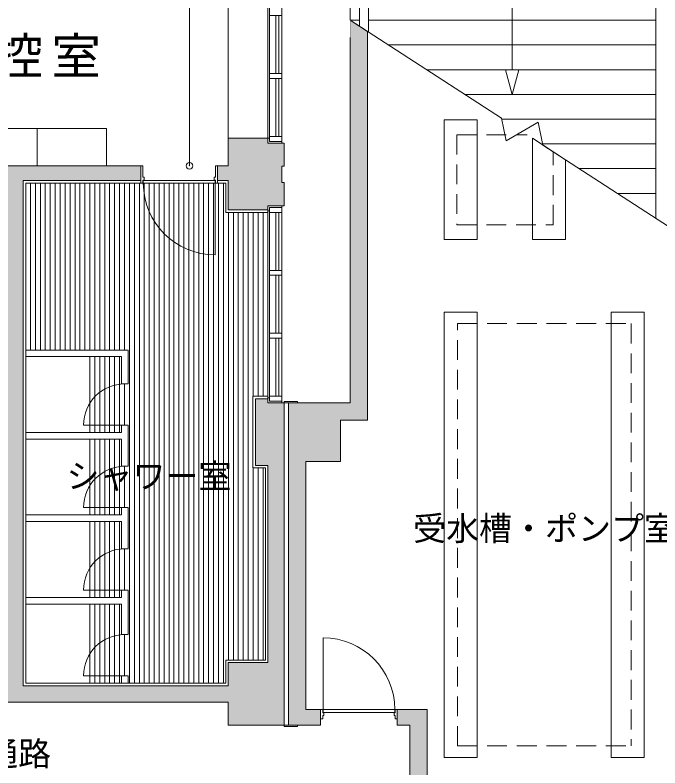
# Model space of a CAD drawing. Units: millimetres, scale not verified. Extents: x -61855 to 52913, y -114842 to -21833.
# Drawn here: x -752 to 7068, y -67238 to -58108 of the extents above; entities that cross this region are included whole.
import ezdxf
from ezdxf.enums import TextEntityAlignment as Align

# ---------------------------------------------------------------- set-up
doc = ezdxf.new("R2010")
doc.units = ezdxf.units.MM
doc.header["$LTSCALE"] = 200
doc.header["$PDMODE"] = 32
doc.header["$PDSIZE"] = 80
doc.linetypes.add('DASHED1', pattern=[1.8, 1.2, -0.6])
for name, color, linetype, lineweight in [('0-1_躯体', 7, 'Continuous', 9), ('0-2_建具', 7, 'Continuous', 9), ('0-3_仕上', 4, 'Continuous', 5), ('0-5_設備機器', 7, 'Continuous', 9), ('0-6_寸法', 4, 'Continuous', 5), ('0-9', 2, 'Continuous', 5)]:
    doc.layers.add(name, color=color, linetype=linetype, lineweight=lineweight)
doc.layers.add('0-4_室名', color=7, linetype='Continuous')
doc.styles.add('・', font='')
doc.styles.get('・').set_extended_font_data('・')

msp = doc.modelspace()

# ---------------------------------------------------------------- linework, layer by layer
at = {"layer": '0-1_躯体'}
for p, q in [((2313.2, -59660), (2313.2, -57270)), ((3523.2, -63020), (3523.2, -58306.1)), ((1833.2, -59600), (2313.2, -59600)), ((1833.2, -59600), (1833.2, -59935)), ((2313.2, -59660), (2513.2, -59660)), ((2513.2, -59940), (2513.2, -59660)), ((773.2, -60145), (773.2, -59935)), ((1703.2, -60145), (1703.2, -59935)), ((1703.2, -59935), (1833.2, -59935)), ((2513.2, -59940), (2483.2, -59940)), ((-651.8, -60115), (-651.8, -66240)), ((-651.8, -60115), (773.2, -60115)), ((773.2, -60145), (-621.8, -60145)), ((-621.8, -60145), (-621.8, -66210)), ((1703.2, -60115), (1833.2, -60115)), ((1803.2, -60145), (1703.2, -60145)), ((1803.2, -60145), (1803.2, -60500)), ((1833.2, -60470), (1833.2, -60115)), ((2313.2, -62810), (2313.2, -60420)), ((2513.2, -60420), (2313.2, -60420)), ((2313.2, -60420), (2513.2, -60420)), ((2313.2, -60500), (1803.2, -60500)), ((2313.2, -60470), (1833.2, -60470)), ((415.9, -62170), (-621.8, -62170)), ((618.2, -62170), (404, -62170)), ((618.2, -62170), (618.2, -62580)), ((415.9, -62250), (-621.8, -62250)), ((538.2, -62250), (404, -62250)), ((538.2, -62250), (538.2, -62580)), ((618.2, -62580), (538.2, -62580)), ((2133.2, -63600), (2133.2, -62730)), ((2313.2, -62730), (2133.2, -62730)), ((2133.2, -62810), (2133.2, -63570)), ((2163.2, -62760), (2163.2, -63570)), ((2163.2, -62760), (2313.2, -62760)), ((2313.2, -62810), (3313.2, -62810)), ((2513.2, -66324.2), (2513.2, -62810)), ((2563.2, -62810), (2563.2, -66720)), ((618.2, -63080), (618.2, -63580)), ((3193.2, -63020), (3193.2, -63520)), ((3193.2, -63020), (3523.2, -63020)), ((-310.9, -63170), (-621.8, -63170)), ((-427.7, -63170), (538.2, -63170)), ((-310.9, -63250), (-621.8, -63250)), ((-427.7, -63250), (538.2, -63250)), ((538.2, -63250), (538.2, -63580)), ((2773.2, -63520), (3193.2, -63520)), ((2773.2, -63520), (2773.2, -66530)), ((618.2, -63580), (538.2, -63580)), ((2133.2, -63600), (2283.2, -63600)), ((2163.2, -63570), (2313.2, -63570)), ((2283.2, -63600), (2283.2, -65930)), ((2313.2, -63570), (2313.2, -65960)), ((538.2, -64080), (538.2, -64170)), ((618.2, -64080), (538.2, -64080)), ((618.2, -64080), (618.2, -64580)), ((-395.8, -64170), (-621.8, -64170)), ((-525.8, -64170), (538.2, -64170)), ((-364, -64170), (-326.9, -64170)), ((-395.8, -64250), (-621.8, -64250)), ((-525.8, -64250), (538.2, -64250)), ((-364, -64250), (-326.9, -64250)), ((538.2, -64250), (538.2, -64580)), ((618.2, -64580), (538.2, -64580)), ((618.2, -65080), (618.2, -65620)), ((538.2, -65170), (-621.8, -65170)), ((-573.6, -65170), (-310.9, -65170)), ((538.2, -65250), (-621.8, -65250)), ((538.2, -65250), (538.2, -65620)), ((618.2, -65620), (538.2, -65620)), ((1803.2, -65930), (1803.2, -66210)), ((1803.2, -65930), (2283.2, -65930)), ((1833.2, -65960), (2313.2, -65960)), ((1833.2, -65960), (1833.2, -66240)), ((618.2, -66120), (618.2, -66210)), ((-651.8, -66240), (1833.2, -66240)), ((-621.8, -66210), (1803.2, -66210)), ((2513.2, -66302.2), (2513.2, -66720)), ((-851.8, -66440), (1833.2, -66440)), ((1833.2, -66720), (1833.2, -66440)), ((2953.2, -66530), (2773.2, -66530)), ((2953.2, -66720), (2953.2, -66530)), ((3883.2, -66530), (3883.2, -66720)), ((1833.2, -66720), (2953.2, -66720))]:
    msp.add_line(p, q, dxfattribs=at)
for points in [[(773.2, -59935), (-3841.8, -59935), (-3841.8, -59740)], [(2513.2, -60420), (2513.2, -60140), (2483.2, -60140), (2483.2, -59940)], [(618.2, -63080), (538.2, -63080), (538.2, -63170)], [(618.2, -65080), (538.2, -65080), (538.2, -65170)], [(618.2, -66120), (538.2, -66120), (538.2, -66210)], [(3883.2, -66530), (4243.2, -66530), (4243.2, -67680)], [(3883.2, -66720), (4033.2, -66720), (4033.2, -67890)]]:
    msp.add_lwpolyline(points, dxfattribs=at)
at = {"layer": '0-1_躯体', "color": 9}
for points in [[(3313.2, -58170), (3239.1, -58284.2), (3522.7, -58305.8), (3448.7, -58420)], [(3523.2, -58306.1), (3313.2, -58306.1), (3523.2, -62810), (3313.2, -62810)], [(1833.2, -59935), (2313.2, -59935), (1833.2, -59600), (2313.2, -59600)], [(2513.2, -59940), (2513.2, -59659.9), (2313.2, -59940), (2313.2, -59659.9)], [(773.2, -60115), (773.2, -59935), (-3841.8, -60115), (-3841.8, -59935)], [(1703.2, -60115), (1833.2, -60115), (1703.2, -59935), (1833.2, -59935)], [(2483.2, -60140), (2483.2, -59935), (1833.2, -60140), (1833.2, -59935)], [(-851.8, -66440), (-651.8, -66440), (-851.8, -60115), (-651.8, -60115)], [(2313.2, -60470), (2313.2, -60115), (1833.2, -60470), (1833.2, -60115)], [(2483.2, -60420), (2483.2, -60115), (2313.2, -60420), (2313.2, -60115)], [(2513.2, -60420), (2513.2, -60140), (2483.2, -60420), (2483.2, -60140)], [(2313.2, -62760), (2163.2, -62760), (2313.2, -63570), (2163.2, -63570)], [(2313.2, -65960), (2513.2, -65960), (2313.2, -62810), (2513.2, -62810)], [(3523.2, -63020), (3523.2, -62810), (2563.2, -63020), (2563.2, -62810)], [(3193.2, -63520), (3193.2, -63020), (2563.2, -63520), (2563.2, -63020)], [(2773.2, -63520), (2563.2, -63520), (2773.2, -66720), (2563.2, -66720)], [(2513.1, -66720), (2513.1, -65960), (1833.2, -66720), (1833.2, -65960)], [(1833.2, -66440), (1833.2, -66240), (-651.8, -66440), (-651.8, -66240)], [(2953.2, -66530), (2773.2, -66530), (2953.2, -66720), (2773.2, -66720)], [(3883.2, -66720), (4243.2, -66720), (3883.2, -66530), (4243.2, -66530)], [(4243.2, -66530), (4033.2, -66530), (4243.2, -67890), (4033.2, -67890)]]:
    msp.add_solid(points, dxfattribs=at)
at = {"layer": '0-2_建具'}
for p, q in [((3423.2, -51065.6), (3423.2, -58241.3)), ((3533.2, -51065), (3533.2, -58312.6)), ((7018.2, -51065), (7018.2, -60571.5)), ((5275.7, -58770), (5275.7, -51270)), ((2313.2, -57270.1), (2313.2, -59640)), ((2333.2, -59640), (2333.2, -57290)), ((2483.2, -57305.3), (2483.2, -59659.9)), ((2483.2, -58113.7), (2333.2, -58113.7)), ((2408.2, -58113.7), (2408.2, -58817)), ((2445.7, -58113.7), (2445.7, -58817)), ((3423.2, -58170), (3313.2, -58170)), ((3313.2, -58170), (5145.7, -59357.8)), ((7018.2, -58170), (3533.2, -58170)), ((7018.2, -58470), (3776, -58470)), ((7018.2, -58770), (4238.8, -58770)), ((5275.7, -59070), (5195.3, -58770)), ((5275.7, -59070), (5356.1, -58770)), ((2483.2, -58817), (2333.2, -58817)), ((2483.2, -58877), (2333.2, -58877)), ((2408.2, -59580), (2408.2, -58877)), ((2445.7, -59580), (2445.7, -58877)), ((7018.2, -59070), (4701.6, -59070)), ((4453.2, -59380), (4853.2, -59380)), ((4453.2, -59380), (4453.2, -60830)), ((4853.2, -60830), (4853.2, -59380)), ((5204.7, -59634.4), (5145.7, -59357.8)), ((7018.2, -59370), (5148.3, -59370)), ((5590.1, -59407.6), (5204.7, -59634.4)), ((5649.2, -59684.2), (5590.1, -59407.6)), ((2313.2, -59659.9), (2313.2, -59599.9)), ((2333.2, -59599.9), (2313.2, -59599.9)), ((2483.2, -59580), (2333.2, -59580)), ((5523.2, -60830), (5523.2, -59602.5)), ((5923.2, -59861.8), (5523.2, -59602.5)), ((2313.2, -59659.9), (2483.2, -59659.9)), ((2483.2, -59640), (2333.2, -59640)), ((7018.2, -59670), (5646.1, -59670)), ((5649.2, -59684.2), (7238.2, -60714.2)), ((5923.2, -60830), (5923.2, -59861.8)), ((773.2, -60145), (773.2, -59935)), ((798.2, -59935), (773.2, -59935)), ((798.2, -60075), (798.2, -59935)), ((1678.2, -60075), (1678.2, -59935)), ((1678.2, -59935), (1703.2, -59935)), ((1703.2, -60145), (1703.2, -59935)), ((7018.2, -59970), (6090.1, -59970)), ((773.2, -60145), (798.2, -60145)), ((813.2, -60075), (798.2, -60075)), ((798.2, -60110), (813.2, -60110)), ((798.2, -60145), (798.2, -60110)), ((1673.2, -60115), (803.2, -60115)), ((803.2, -60145), (803.2, -60115)), ((1673.2, -60145), (803.2, -60145)), ((813.2, -60110), (813.2, -60075)), ((1663.2, -60110), (1663.2, -60075)), ((1663.2, -60075), (1678.2, -60075)), ((1673.2, -60145), (1673.2, -60115)), ((1703.2, -60145), (1678.2, -60145)), ((7018.2, -60270), (6552.9, -60270)), ((2313.2, -60420.1), (2313.2, -62790)), ((2313.2, -60420.1), (2483.2, -60420.1)), ((2483.2, -60455.3), (2483.2, -60420.1)), ((2313.2, -60480), (2333.2, -60480)), ((2483.2, -60440), (2333.2, -60440)), ((2333.2, -62790), (2333.2, -60440)), ((2483.2, -60500), (2333.2, -60500)), ((2408.2, -60500), (2408.2, -61203.7)), ((2445.7, -60500), (2445.7, -61203.7)), ((2483.2, -60455.3), (2483.2, -62809.9)), ((4453.2, -60830), (4853.2, -60830)), ((5923.2, -60830), (5523.2, -60830)), ((2483.2, -61203.7), (2333.2, -61203.7)), ((2483.2, -61263.7), (2333.2, -61263.7)), ((2408.2, -61263.7), (2408.2, -61967)), ((2445.7, -61263.7), (2445.7, -61967)), ((4453.2, -61710), (4853.2, -61710)), ((4453.2, -67110), (4453.2, -61710)), ((4853.2, -67110), (4853.2, -61710)), ((2483.2, -61967), (2333.2, -61967)), ((2483.2, -62027), (2333.2, -62027)), ((2408.2, -62730), (2408.2, -62027)), ((2445.7, -62730), (2445.7, -62027)), ((618.2, -62580), (578.2, -62580)), ((2313.2, -62809.9), (2313.2, -62749.9)), ((2333.2, -62749.9), (2313.2, -62749.9)), ((2313.2, -62809.9), (2483.2, -62809.9)), ((2483.2, -62730), (2333.2, -62730)), ((2483.2, -62790), (2333.2, -62790)), ((2513.2, -62795), (2673.2, -62795)), ((2513.2, -62795), (2513.2, -62810)), ((2671.8, -62810), (2513.2, -62810)), ((2673.2, -62795), (2673.2, -62810)), ((578.2, -63080), (618.2, -63080)), ((618.2, -63580), (578.2, -63580)), ((578.2, -64080), (618.2, -64080)), ((618.2, -64580), (578.2, -64580)), ((578.2, -65080), (618.2, -65080)), ((618.2, -65620), (578.2, -65620)), ((578.2, -66120), (618.2, -66120)), ((2983.2, -66530), (3853.2, -66530)), ((2983.2, -66565), (2983.2, -66530)), ((3853.2, -66565), (3853.2, -66530)), ((2983.2, -66565), (3853.2, -66565)), ((2513.1, -66720), (2673.1, -66720)), ((2513.1, -66720), (2513.1, -66735)), ((2671.7, -66735), (2513.1, -66735)), ((2673.1, -66720), (2673.1, -66735)), ((4453.2, -67110), (4853.2, -67110))]:
    msp.add_line(p, q, dxfattribs=at)
at = {"layer": '0-2_建具', "linetype": 'DASHED1'}
for p, q in [((4603.2, -59560), (4603.2, -60650)), ((4603.2, -59560), (5457.6, -59560)), ((5773.2, -60650), (5773.2, -59764.5)), ((4603.2, -60650), (5773.2, -60650)), ((4613.2, -66970), (4613.2, -61850)), ((4613.2, -66970), (6718.2, -66970))]:
    msp.add_line(p, q, dxfattribs=at)
at = {"layer": '0-2_建具', "color": 4, "lineweight": 5}
for p, q in [((1673.2, -60145), (1673.2, -61015)), ((578.2, -63080), (78.2, -63080)), ((578.2, -64080), (78.2, -64080)), ((578.2, -65080), (78.2, -65080)), ((2983.2, -66530), (2983.2, -65660)), ((578.2, -66120), (78.2, -66120))]:
    msp.add_line(p, q, dxfattribs=at)
at = {"layer": '0-2_建具'}
for points in [[(3423.2, -51270), (3313.2, -51270), (3313.2, -58170)], [(1678.2, -60145), (1678.2, -60110), (1663.2, -60110)], [(6478.2, -61710), (6878.2, -61710), (6878.2, -67110)], [(6478.2, -61710), (6478.2, -67110), (6878.2, -67110)]]:
    msp.add_lwpolyline(points, dxfattribs=at)
at = {"layer": '0-2_建具', "linetype": 'DASHED1'}
msp.add_lwpolyline([(4613.2, -61850), (6718.2, -61850), (6718.2, -66970)], dxfattribs=at)
at = {"layer": '0-2_建具'}
for points in [[(2953.2, -66640), (2978.2, -66640), (2978.2, -66600), (2993.2, -66600), (2993.2, -66570), (2978.2, -66570), (2978.2, -66530), (2953.2, -66530)], [(3883.2, -66640), (3858.2, -66640), (3858.2, -66600), (3843.2, -66600), (3843.2, -66570), (3858.2, -66570), (3858.2, -66530), (3883.2, -66530)]]:
    msp.add_lwpolyline(points, close=True, dxfattribs=at)
at = {"layer": '0-2_建具', "color": 4, "lineweight": 5}
for centre, radius, start, end in [((1673.2, -60145), 870, 180, 270), ((578.2, -63080), 500, 90, 180), ((578.2, -64080), 500, 90, 180), ((578.2, -65080), 500, 90, 180), ((578.2, -66120), 500, 90, 180), ((2983.2, -66530), 870, 0, 90)]:
    msp.add_arc(centre, radius, start, end, dxfattribs=at)
at = {"layer": '0-3_仕上'}
for p, q in [((-564.9, -60145), (-564.9, -62170)), ((-504.9, -60145), (-504.9, -62170)), ((-444.9, -60145), (-444.9, -62170)), ((-384.9, -60145), (-384.9, -62170)), ((-324.9, -60145), (-324.9, -62170)), ((-264.9, -60145), (-264.9, -62170)), ((-204.9, -60145), (-204.9, -62170)), ((-144.9, -60145), (-144.9, -62170)), ((-84.9, -60145), (-84.9, -62170)), ((-24.9, -60145), (-24.9, -62170)), ((35.1, -60145), (35.1, -62170)), ((95.1, -60145), (95.1, -62170)), ((155.1, -60145), (155.1, -62170)), ((215.1, -60145), (215.1, -62170)), ((275.1, -60145), (275.1, -62170)), ((335.1, -60145), (335.1, -62170)), ((395.1, -60145), (395.1, -62170)), ((455.1, -60145), (455.1, -62170)), ((515.1, -60145), (515.1, -62170)), ((575.1, -60145), (575.1, -62170)), ((635.1, -60145), (635.1, -66210)), ((695.1, -60145), (695.1, -66210)), ((755.1, -60145), (755.1, -66210)), ((815.1, -60145), (815.1, -66210)), ((875.1, -60145), (875.1, -66210)), ((935.1, -60145), (935.1, -66210)), ((995.1, -60145), (995.1, -66210)), ((1055.1, -60145), (1055.1, -66210)), ((1115.1, -60145), (1115.1, -66210)), ((1175.1, -60145), (1175.1, -66210)), ((1235.1, -60145), (1235.1, -66210)), ((1295.1, -60145), (1295.1, -66210)), ((1355.1, -60145), (1355.1, -66210)), ((1415.1, -60145), (1415.1, -66210)), ((1475.1, -60145), (1475.1, -66210)), ((1535.1, -60145), (1535.1, -66210)), ((1595.1, -60145), (1595.1, -66210)), ((1655.1, -60145), (1655.1, -66210)), ((1715.1, -60145), (1715.1, -66210)), ((1775.1, -60145), (1775.1, -66210)), ((1835.1, -60500), (1835.1, -65930)), ((1895.1, -60500), (1895.1, -65930)), ((1955.1, -60500), (1955.1, -65930)), ((2015.1, -60500), (2015.1, -65930)), ((2075.1, -60500), (2075.1, -65930)), ((2135.1, -60500), (2135.1, -62730)), ((2195.1, -60500), (2195.1, -62730)), ((2255.1, -60500), (2255.1, -62730)), ((155.1, -62250), (155.1, -63170)), ((215.1, -62250), (215.1, -63170)), ((275.1, -62250), (275.1, -63170)), ((335.1, -62250), (335.1, -63170)), ((395.1, -62250), (395.1, -63170)), ((455.1, -62250), (455.1, -63170)), ((515.1, -62250), (515.1, -63170)), ((575.1, -62580), (575.1, -63080)), ((155.1, -63250), (155.1, -64170)), ((215.1, -63250), (215.1, -64170)), ((275.1, -63250), (275.1, -64170)), ((335.1, -63250), (335.1, -64170)), ((395.1, -63250), (395.1, -64170)), ((455.1, -63250), (455.1, -64170)), ((515.1, -63250), (515.1, -64170)), ((575.1, -63580), (575.1, -64080)), ((2135.1, -63600), (2135.1, -65930)), ((2195.1, -63600), (2195.1, -65930)), ((2255.1, -63600), (2255.1, -65930)), ((155.1, -64250), (155.1, -65170)), ((215.1, -64250), (215.1, -65170)), ((275.1, -64250), (275.1, -65170)), ((335.1, -64250), (335.1, -65170)), ((395.1, -64250), (395.1, -65170)), ((455.1, -64250), (455.1, -65170)), ((515.1, -64250), (515.1, -65170)), ((575.1, -64580), (575.1, -65080)), ((155.1, -65250), (155.1, -66210)), ((215.1, -65250), (215.1, -66210)), ((275.1, -65250), (275.1, -66210)), ((335.1, -65250), (335.1, -66210)), ((395.1, -65250), (395.1, -66210)), ((455.1, -65250), (455.1, -66210)), ((515.1, -65250), (515.1, -66210)), ((575.1, -65620), (575.1, -66120))]:
    msp.add_line(p, q, dxfattribs=at)
at = {"layer": '0-5_設備機器'}
for p, q in [((1833.2, -59600), (1833.2, -54180)), ((2313.2, -59599.9), (1833.2, -59599.9))]:
    msp.add_line(p, q, dxfattribs=at)
msp.add_lwpolyline([(2133.2, -57330), (2313.2, -57330), (2313.2, -59599.9)], dxfattribs=at)
at = {"layer": '0-5_設備機器', "color": 2, "lineweight": 5}
for points in [[(-481.8, -59935), (-481.8, -59485), (-1321.8, -59485), (-1321.8, -59935)], [(358.2, -59935), (358.2, -59485), (-481.8, -59485), (-481.8, -59935)]]:
    msp.add_lwpolyline(points, close=True, dxfattribs=at)
at = {"layer": '0-6_寸法'}
msp.add_line((1362.2, -53840), (1362.2, -59935), dxfattribs=at)
msp.add_point((1362.2, -59935), dxfattribs=at)
at = {"layer": '0-9', "color": 7, "lineweight": 9}
msp.add_lwpolyline([(3313.2, -62810), (3313.2, -58170), (3522.7, -58305.8)], dxfattribs=at)

# ---------------------------------------------------------------- texts
at = {"layer": '0-4_室名', "style": '・'}
for s, p in [('シャワー室', (-128.1, -63932.3)), ('受水槽・ポンプ室', (4074.2, -64567.7)), ('通路', (-1115.5, -67299.5))]:
    msp.add_text(s, height=293.3, dxfattribs=at).set_placement(p, align=Align.BOTTOM_LEFT)
at = {"layer": '0-4_室名', "insert": (-2417.3, -58873.2), "char_height": 439.9, "attachment_point": 7, "style": '・'}
msp.add_mtext('\\T1.17;選手控室', dxfattribs=at)

# ---------------------------------------------------------------- next in the draw order: wipeouts: each hides what was drawn before it
at = {"color": 7}
msp.add_wipeout([(3313.2, -58170), (3216.4, -58170), (3216.4, -58377.7), (3313.2, -58377.7)], dxfattribs=at)

doc.saveas('drawing.dxf')
